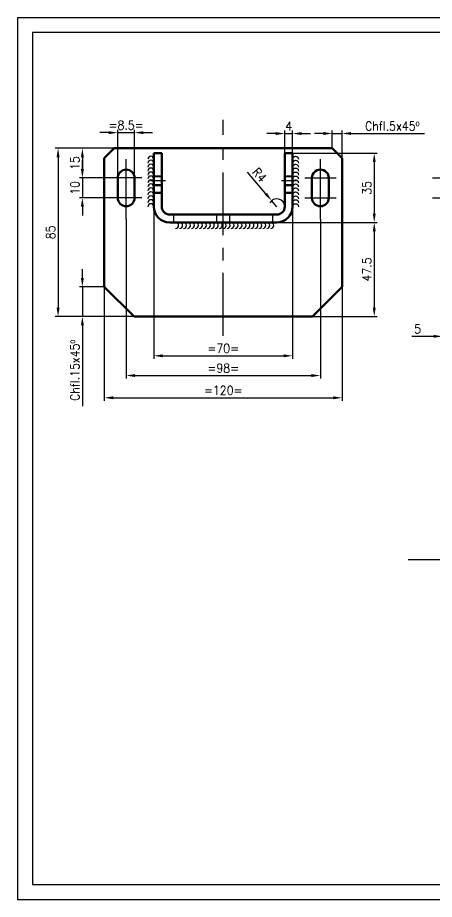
# Model space of a CAD drawing. Header units: millimetres. Extents: x 5460 to 6090, y -13904 to -13459.
# Drawn here: x 5460.1 to 5670.3, y -13904.4 to -13458.9 of the extents above; entities that cross this region are included whole.
import ezdxf
from ezdxf.enums import TextEntityAlignment as Align

# ---------------------------------------------------------------- set-up
doc = ezdxf.new("R2010")
doc.units = ezdxf.units.MM
doc.linetypes.add('ACAD_ISO02W100', pattern=[15, 12, -3])
doc.linetypes.add('CENTRO', pattern=[50.8, 31.75, -6.35, 6.35, -6.35])
doc.layers.get('0').update_dxf_attribs({"lineweight": 50})
for name, color, linetype in [('CONTORNO', 7, 'Continuous'), ('COTAS', 5, 'Continuous'), ('EJES', 1, 'CENTRO'), ('OCULTAS', 8, 'ACAD_ISO02W100')]:
    doc.layers.add(name, color=color, linetype=linetype)
doc.styles.add('ROMANS', font='romans.shx', dxfattribs={"width": 0.9})
doc.dimstyles.new('COTAS$0', dxfattribs={"dimtxt": 3, "dimasz": 3, "dimexe": 1, "dimexo": 0, "dimgap": 1, "dimtad": 1, "dimdsep": 46, "dimtxsty": 'ROMANS', "dimcen": 1, "dimclrd": 8, "dimclre": 8, "dimclrt": 256, "dimadec": 0, "dimazin": 0, "dimtfac": 1, "dimtmove": 0, "dimatfit": 1, "dimfxl": 0, "dimtolj": 1, "dimtzin": 0, "dimarcsym": 0})
doc.dimstyles.new('COTAS$4', dxfattribs={"dimtxt": 3, "dimasz": 3, "dimexe": 1, "dimexo": 0, "dimgap": 1, "dimtad": 1, "dimdsep": 46, "dimtxsty": 'ROMANS', "dimcen": 1, "dimclrd": 8, "dimclre": 8, "dimclrt": 256, "dimadec": 0, "dimazin": 0, "dimtfac": 1, "dimtmove": 0, "dimatfit": 1, "dimfxl": 0, "dimtolj": 1, "dimtzin": 0, "dimarcsym": 0})

# ---------------------------------------------------------------- blocks, each defined once
blk = doc.blocks.new('*D3')
at = {"layer": 'COTAS', "lineweight": -2}
for p, q in [((5503.8, -13594.9), (5503.8, -13652.46)), ((5623.8, -13594.9), (5623.8, -13652.46)), ((5508.3, -13650.96), (5619.3, -13650.96))]:
    blk.add_line(p, q, dxfattribs=at)
at = {"layer": 'COTAS'}
for points in [[(5508.3, -13650.21), (5508.3, -13651.71), (5503.8, -13650.96)], [(5619.3, -13650.21), (5619.3, -13651.71), (5623.8, -13650.96)]]:
    blk.add_solid(points, dxfattribs=at)
at = {"layer": 'DEFPOINTS', "color": 0}
for p in [(5503.8, -13594.9), (5623.8, -13594.9), (5623.8, -13650.96)]:
    blk.add_point(p, dxfattribs=at)
at = {"layer": 'COTAS', "insert": (5563.8, -13647.21), "char_height": 4.5, "attachment_point": 5, "style": 'ROMANS'}
blk.add_mtext('\\A1;=120=', dxfattribs=at)
blk = doc.blocks.new('*D4')
at = {"layer": 'COTAS', "lineweight": -2}
for p, q in [((5514.8, -13560.78), (5514.8, -13641.22)), ((5612.8, -13560.78), (5612.8, -13641.22)), ((5519.3, -13639.72), (5608.3, -13639.72))]:
    blk.add_line(p, q, dxfattribs=at)
at = {"layer": 'COTAS'}
for points in [[(5519.3, -13638.97), (5519.3, -13640.47), (5514.8, -13639.72)], [(5608.3, -13638.97), (5608.3, -13640.47), (5612.8, -13639.72)]]:
    blk.add_solid(points, dxfattribs=at)
at = {"layer": 'DEFPOINTS', "color": 0}
for p in [(5514.8, -13560.78), (5612.8, -13560.78), (5612.8, -13639.72)]:
    blk.add_point(p, dxfattribs=at)
at = {"layer": 'COTAS', "insert": (5563.8, -13635.97), "char_height": 4.5, "attachment_point": 5, "style": 'ROMANS'}
blk.add_mtext('\\A1;=98=', dxfattribs=at)
blk = doc.blocks.new('*D5')
at = {"layer": 'COTAS', "lineweight": -2}
for p, q in [((5508.8, -13524.9), (5491.24, -13524.9)), ((5492.74, -13529.4), (5492.74, -13535.4)), ((5506.88, -13539.9), (5491.24, -13539.9))]:
    blk.add_line(p, q, dxfattribs=at)
at = {"layer": 'COTAS'}
for points in [[(5491.99, -13529.4), (5493.49, -13529.4), (5492.74, -13524.9)], [(5491.99, -13535.4), (5493.49, -13535.4), (5492.74, -13539.9)]]:
    blk.add_solid(points, dxfattribs=at)
at = {"layer": 'DEFPOINTS', "color": 0}
for p in [(5508.8, -13524.9), (5492.74, -13539.9), (5506.88, -13539.9)]:
    blk.add_point(p, dxfattribs=at)
at = {"layer": 'COTAS', "insert": (5488.99, -13532.4), "char_height": 4.5, "attachment_point": 5, "rotation": 90, "style": 'ROMANS'}
blk.add_mtext('\\A1;15', dxfattribs=at)
blk = doc.blocks.new('*D6')
at = {"layer": 'COTAS', "lineweight": -2}
for p, q in [((5492.74, -13535.4), (5492.74, -13530.9)), ((5506.88, -13539.9), (5491.24, -13539.9)), ((5492.74, -13539.9), (5492.74, -13549.9)), ((5506.88, -13549.9), (5491.24, -13549.9)), ((5492.74, -13554.4), (5492.74, -13558.9))]:
    blk.add_line(p, q, dxfattribs=at)
at = {"layer": 'COTAS'}
for points in [[(5491.99, -13535.4), (5493.49, -13535.4), (5492.74, -13539.9)], [(5491.99, -13554.4), (5493.49, -13554.4), (5492.74, -13549.9)]]:
    blk.add_solid(points, dxfattribs=at)
at = {"layer": 'DEFPOINTS', "color": 0}
for p in [(5506.88, -13539.9), (5492.74, -13549.9), (5506.88, -13549.9)]:
    blk.add_point(p, dxfattribs=at)
at = {"layer": 'COTAS', "insert": (5488.99, -13544.9), "char_height": 4.5, "attachment_point": 5, "rotation": 90, "style": 'ROMANS'}
blk.add_mtext('\\A1;10', dxfattribs=at)
blk = doc.blocks.new('*D7')
at = {"layer": 'COTAS', "lineweight": -2}
for p, q in [((5508.8, -13524.9), (5478.99, -13524.9)), ((5480.49, -13529.4), (5480.49, -13605.4)), ((5518.8, -13609.9), (5478.99, -13609.9))]:
    blk.add_line(p, q, dxfattribs=at)
at = {"layer": 'COTAS'}
for points in [[(5479.74, -13529.4), (5481.24, -13529.4), (5480.49, -13524.9)], [(5479.74, -13605.4), (5481.24, -13605.4), (5480.49, -13609.9)]]:
    blk.add_solid(points, dxfattribs=at)
at = {"layer": 'DEFPOINTS', "color": 0}
for p in [(5508.8, -13524.9), (5480.49, -13609.9), (5518.8, -13609.9)]:
    blk.add_point(p, dxfattribs=at)
at = {"layer": 'COTAS', "insert": (5476.74, -13567.4), "char_height": 4.5, "attachment_point": 5, "rotation": 90, "style": 'ROMANS'}
blk.add_mtext('\\A1;85', dxfattribs=at)
blk = doc.blocks.new('*D8')
at = {"layer": 'COTAS', "lineweight": -2}
for p, q in [((5528.8, -13554.4), (5528.8, -13631.25)), ((5598.8, -13554.4), (5598.8, -13631.25)), ((5533.3, -13629.75), (5594.3, -13629.75))]:
    blk.add_line(p, q, dxfattribs=at)
at = {"layer": 'COTAS'}
for points in [[(5533.3, -13629), (5533.3, -13630.5), (5528.8, -13629.75)], [(5594.3, -13629), (5594.3, -13630.5), (5598.8, -13629.75)]]:
    blk.add_solid(points, dxfattribs=at)
at = {"layer": 'DEFPOINTS', "color": 0}
for p in [(5528.8, -13554.4), (5598.8, -13554.4), (5598.8, -13629.75)]:
    blk.add_point(p, dxfattribs=at)
at = {"layer": 'COTAS', "insert": (5563.8, -13626), "char_height": 4.5, "attachment_point": 5, "style": 'ROMANS'}
blk.add_mtext('\\A1;=70=', dxfattribs=at)
blk = doc.blocks.new('*D9')
at = {"layer": 'COTAS', "lineweight": -2}
for p, q in [((5594.8, -13527.4), (5594.8, -13515.95)), ((5598.8, -13527.4), (5598.8, -13515.95)), ((5590.3, -13517.45), (5585.8, -13517.45)), ((5594.8, -13517.45), (5598.8, -13517.45)), ((5603.3, -13517.45), (5607.8, -13517.45))]:
    blk.add_line(p, q, dxfattribs=at)
at = {"layer": 'COTAS'}
for points in [[(5590.3, -13516.7), (5590.3, -13518.2), (5594.8, -13517.45)], [(5603.3, -13516.7), (5603.3, -13518.2), (5598.8, -13517.45)]]:
    blk.add_solid(points, dxfattribs=at)
at = {"layer": 'DEFPOINTS', "color": 0}
for p in [(5598.8, -13517.45), (5594.8, -13527.4), (5598.8, -13527.4)]:
    blk.add_point(p, dxfattribs=at)
at = {"layer": 'COTAS', "insert": (5596.8, -13513.7), "char_height": 4.5, "attachment_point": 5, "style": 'ROMANS'}
blk.add_mtext('\\A1;4', dxfattribs=at)
blk = doc.blocks.new('*D10')
at = {"layer": 'COTAS', "lineweight": -2}
for p, q in [((5598.8, -13527.4), (5641.49, -13527.4)), ((5639.99, -13531.9), (5639.99, -13557.9)), ((5590.8, -13562.4), (5641.49, -13562.4))]:
    blk.add_line(p, q, dxfattribs=at)
at = {"layer": 'COTAS'}
for points in [[(5639.24, -13531.9), (5640.74, -13531.9), (5639.99, -13527.4)], [(5639.24, -13557.9), (5640.74, -13557.9), (5639.99, -13562.4)]]:
    blk.add_solid(points, dxfattribs=at)
at = {"layer": 'DEFPOINTS', "color": 0}
for p in [(5598.8, -13527.4), (5590.8, -13562.4), (5639.99, -13562.4)]:
    blk.add_point(p, dxfattribs=at)
at = {"layer": 'COTAS', "insert": (5636.24, -13544.9), "char_height": 4.5, "attachment_point": 5, "rotation": 90, "style": 'ROMANS'}
blk.add_mtext('\\A1;35', dxfattribs=at)
blk = doc.blocks.new('*D11')
at = {"layer": 'COTAS', "lineweight": -2}
for p, q in [((5590.8, -13562.4), (5641.49, -13562.4)), ((5639.99, -13566.9), (5639.99, -13605.4)), ((5608.8, -13609.9), (5641.49, -13609.9))]:
    blk.add_line(p, q, dxfattribs=at)
at = {"layer": 'COTAS'}
for points in [[(5639.24, -13566.9), (5640.74, -13566.9), (5639.99, -13562.4)], [(5639.24, -13605.4), (5640.74, -13605.4), (5639.99, -13609.9)]]:
    blk.add_solid(points, dxfattribs=at)
at = {"layer": 'DEFPOINTS', "color": 0}
for p in [(5590.8, -13562.4), (5608.8, -13609.9), (5639.99, -13609.9)]:
    blk.add_point(p, dxfattribs=at)
at = {"layer": 'COTAS', "insert": (5636.24, -13586.15), "char_height": 4.5, "attachment_point": 5, "rotation": 90, "style": 'ROMANS'}
blk.add_mtext('\\A1;47.5', dxfattribs=at)
blk = doc.blocks.new('*D47')
at = {"layer": 'COTAS', "lineweight": -2}
for p, q in [((5585.32, -13547.91), (5576.12, -13537.02)), ((5590.8, -13554.4), (5588.22, -13551.35))]:
    blk.add_line(p, q, dxfattribs=at)
blk.add_arc((5590.8, -13554.4), 4, 0, 151.6728, dxfattribs=at)
at = {"layer": 'COTAS'}
blk.add_solid([(5585.89, -13547.43), (5584.75, -13548.39), (5588.22, -13551.35)], dxfattribs=at)
at = {"layer": 'DEFPOINTS', "color": 0}
for p in [(5588.22, -13551.35), (5590.8, -13554.4)]:
    blk.add_point(p, dxfattribs=at)
at = {"layer": 'COTAS', "insert": (5582.13, -13538.33), "char_height": 4.5, "attachment_point": 5, "rotation": 310.1869, "style": 'ROMANS'}
blk.add_mtext('\\A1;R4', dxfattribs=at)
blk = doc.blocks.new('*D13')
at = {"layer": 'COTAS', "lineweight": -2}
for p, q in [((5618.8, -13524.9), (5618.8, -13515.92)), ((5623.8, -13529.9), (5623.8, -13515.92)), ((5614.3, -13517.42), (5609.8, -13517.42)), ((5618.8, -13517.42), (5623.8, -13517.42)), ((5628.3, -13517.42), (5665.31, -13517.42))]:
    blk.add_line(p, q, dxfattribs=at)
at = {"layer": 'COTAS'}
for points in [[(5614.3, -13516.67), (5614.3, -13518.17), (5618.8, -13517.42)], [(5628.3, -13516.67), (5628.3, -13518.17), (5623.8, -13517.42)]]:
    blk.add_solid(points, dxfattribs=at)
at = {"layer": 'DEFPOINTS', "color": 0}
for p in [(5623.8, -13517.42), (5618.8, -13524.9), (5623.8, -13529.9)]:
    blk.add_point(p, dxfattribs=at)
at = {"layer": 'COTAS', "insert": (5649.06, -13513.67), "char_height": 4.5, "attachment_point": 5, "style": 'ROMANS'}
blk.add_mtext('\\A1;Chfl.5x45º', dxfattribs=at)
blk = doc.blocks.new('*D14')
at = {"layer": 'COTAS', "lineweight": -2}
for p, q in [((5510.55, -13539.9), (5510.55, -13515.5)), ((5519.05, -13539.9), (5519.05, -13515.5)), ((5506.05, -13517), (5501.55, -13517)), ((5510.55, -13517), (5519.05, -13517)), ((5523.55, -13517), (5528.05, -13517))]:
    blk.add_line(p, q, dxfattribs=at)
at = {"layer": 'COTAS'}
for points in [[(5506.05, -13516.25), (5506.05, -13517.75), (5510.55, -13517)], [(5523.55, -13516.25), (5523.55, -13517.75), (5519.05, -13517)]]:
    blk.add_solid(points, dxfattribs=at)
at = {"layer": 'DEFPOINTS', "color": 0}
for p in [(5519.05, -13517), (5510.55, -13539.9), (5519.05, -13539.9)]:
    blk.add_point(p, dxfattribs=at)
at = {"layer": 'COTAS', "insert": (5514.8, -13513.25), "char_height": 4.5, "attachment_point": 5, "style": 'ROMANS'}
blk.add_mtext('\\A1;=8.5=', dxfattribs=at)
blk = doc.blocks.new('*D15')
at = {"layer": 'COTAS', "lineweight": -2}
for p, q in [((5492.74, -13590.4), (5492.74, -13585.9)), ((5503.8, -13594.9), (5491.24, -13594.9)), ((5492.74, -13594.9), (5492.74, -13609.9)), ((5518.8, -13609.9), (5491.24, -13609.9)), ((5492.74, -13614.4), (5492.74, -13655.27))]:
    blk.add_line(p, q, dxfattribs=at)
at = {"layer": 'COTAS'}
for points in [[(5491.99, -13590.4), (5493.49, -13590.4), (5492.74, -13594.9)], [(5491.99, -13614.4), (5493.49, -13614.4), (5492.74, -13609.9)]]:
    blk.add_solid(points, dxfattribs=at)
at = {"layer": 'DEFPOINTS', "color": 0}
for p in [(5503.8, -13594.9), (5492.74, -13609.9), (5518.8, -13609.9)]:
    blk.add_point(p, dxfattribs=at)
at = {"layer": 'COTAS', "insert": (5488.99, -13637.09), "char_height": 4.5, "attachment_point": 5, "rotation": 90, "style": 'ROMANS'}
blk.add_mtext('\\A1;Chfl.15x45º', dxfattribs=at)
blk = doc.blocks.new('*D17')
at = {"layer": 'COTAS', "lineweight": -2}
for p, q in [((5674.41, -13609.9), (5674.41, -13621.41)), ((5679.41, -13609.9), (5679.41, -13621.41)), ((5669.91, -13619.91), (5659.01, -13619.91)), ((5679.41, -13619.91), (5674.41, -13619.91)), ((5683.91, -13619.91), (5688.41, -13619.91))]:
    blk.add_line(p, q, dxfattribs=at)
at = {"layer": 'COTAS'}
for points in [[(5669.91, -13619.16), (5669.91, -13620.66), (5674.41, -13619.91)], [(5683.91, -13619.16), (5683.91, -13620.66), (5679.41, -13619.91)]]:
    blk.add_solid(points, dxfattribs=at)
at = {"layer": 'DEFPOINTS', "color": 0}
for p in [(5674.41, -13609.9), (5679.41, -13609.9), (5679.41, -13619.91)]:
    blk.add_point(p, dxfattribs=at)
at = {"layer": 'COTAS', "insert": (5661.86, -13616.16), "char_height": 4.5, "attachment_point": 5, "style": 'ROMANS'}
blk.add_mtext('\\A1;5', dxfattribs=at)
blk = doc.blocks.new('*U36')
at = {"layer": 'COTAS'}
blk.add_arc((0, -0.75), 1.5, 360, 180, dxfattribs=at)
blk = doc.blocks.new('*U37')
at = {"color": 0, "linetype": 'ByBlock', "lineweight": -2}
for p in [(0, 24), (0, 22), (0, 20), (0, 18), (0, 16), (0, 14), (0, 12), (0, 10), (0, 8), (0, 6), (0, 4), (0, 2), (0, 0)]:
    blk.add_blockref('*U36', p, dxfattribs=at)
blk = doc.blocks.new('*U38')
at = {"layer": 'COTAS'}
blk.add_arc((0, -0.75), 1.5, 360, 180, dxfattribs=at)
blk = doc.blocks.new('*U39')
at = {"color": 0, "linetype": 'ByBlock', "lineweight": -2}
for p in [(0, 48), (0, 46), (0, 44), (0, 42), (0, 40), (0, 38), (0, 36), (0, 34), (0, 32), (0, 30), (0, 28), (0, 26), (0, 24), (0, 22), (0, 20), (0, 18), (0, 16), (0, 14), (0, 12), (0, 10), (0, 8), (0, 6), (0, 4), (0, 2), (0, 0)]:
    blk.add_blockref('*U38', p, dxfattribs=at)
blk = doc.blocks.new('*U40')
at = {"layer": 'COTAS'}
blk.add_arc((0, -0.75), 1.5, 360, 180, dxfattribs=at)
blk = doc.blocks.new('*U41')
at = {"color": 0, "linetype": 'ByBlock', "lineweight": -2}
for p in [(0, 24), (0, 22), (0, 20), (0, 18), (0, 16), (0, 14), (0, 12), (0, 10), (0, 8), (0, 6), (0, 4), (0, 2), (0, 0)]:
    blk.add_blockref('*U40', p, dxfattribs=at)
blk = doc.blocks.new('A$C0B881DA3')
at = {"layer": 'CONTORNO'}
for p, q in [((0, 297), (0, 0)), ((0, 297), (420, 297)), ((5, 292), (5, 5)), ((415, 292), (5, 292)), ((5, 5), (415, 5)), ((0, 0), (420, 0))]:
    blk.add_line(p, q, dxfattribs=at)
at = {"layer": 'COTAS', "style": 'ROMANS', "width": 0.9, "flags": 8}
blk.add_attdef('NOTA', (221.15, 49.38), '', height=3, dxfattribs=at)
for tag, p in [('ACTUALIZADO', (370.49, 50.91)), ('ESCALA', (333, 35.59)), ('DIBUJADO', (333, 23.71)), ('DENOMINACION', (277.09, 11.62)), ('CODIGO', (380, 11.62))]:
    blk.add_attdef(tag, text='', height=3, dxfattribs=at).set_placement(p, align=Align.MIDDLE_CENTER)
at = {"layer": 'COTAS', "color": 5, "style": 'ROMANS', "width": 0.9, "flags": 8}
for tag, p in [('MATERIAL', (245.82, 41)), ('TRATAMIENTO', (245.82, 35)), ('PRESENTACION', (245.82, 29)), ('COLOR', (245.82, 23))]:
    blk.add_attdef(tag, text='', height=3, dxfattribs=at).set_placement(p, align=Align.MIDDLE_LEFT)

msp = doc.modelspace()

# ---------------------------------------------------------------- linework, layer by layer
at = {"color": 0}
for p, q in [((5508.804, -13524.903), (5503.804, -13529.903)), ((5618.804, -13524.903), (5508.804, -13524.903)), ((5618.804, -13524.903), (5623.804, -13529.903)), ((5528.804, -13527.403), (5528.804, -13554.403)), ((5528.804, -13527.403), (5532.804, -13527.403)), ((5532.804, -13527.403), (5532.804, -13554.403)), ((5594.804, -13527.403), (5594.804, -13554.403)), ((5598.804, -13527.403), (5594.804, -13527.403)), ((5598.804, -13527.403), (5598.804, -13554.403)), ((5503.804, -13594.903), (5503.804, -13529.903)), ((5623.804, -13594.903), (5623.804, -13529.903)), ((5510.554, -13539.903), (5510.554, -13549.903)), ((5519.054, -13549.903), (5519.054, -13539.903)), ((5608.554, -13549.903), (5608.554, -13539.903)), ((5617.054, -13539.903), (5617.054, -13549.903)), ((5532.804, -13547.403), (5528.804, -13547.403)), ((5598.804, -13547.403), (5594.804, -13547.403)), ((5590.804, -13558.403), (5536.804, -13558.403)), ((5590.804, -13562.403), (5536.804, -13562.403)), ((5518.804, -13609.903), (5503.804, -13594.903)), ((5608.804, -13609.903), (5623.804, -13594.903)), ((5608.804, -13609.903), (5518.804, -13609.903))]:
    msp.add_line(p, q, dxfattribs=at)
for centre, radius, start, end in [((5514.804, -13539.903), 4.25, 0, 180), ((5612.804, -13539.903), 4.25, 360, 180), ((5514.804, -13549.903), 4.25, 180, 0), ((5612.804, -13549.903), 4.25, 180, 360), ((5536.804, -13554.403), 8, 180, 270), ((5536.804, -13554.403), 4, 180, 270), ((5590.804, -13554.403), 4, 270, 0), ((5590.804, -13554.403), 8, 270, 0)]:
    msp.add_arc(centre, radius, start, end, dxfattribs=at)
at = {"layer": 'EJES'}
for p, q in [((5563.804, -13619.646), (5563.804, -13510.454)), ((5514.804, -13560.778), (5514.804, -13530.415)), ((5514.804, -13557.874), (5514.804, -13531.983)), ((5612.804, -13560.778), (5612.804, -13530.415)), ((5612.804, -13557.874), (5612.804, -13531.983)), ((5522.725, -13539.903), (5506.883, -13539.903)), ((5604.883, -13539.903), (5620.725, -13539.903)), ((5669.41, -13539.903), (5684.41, -13539.903)), ((5522.725, -13549.903), (5506.883, -13549.903)), ((5604.883, -13549.903), (5620.725, -13549.903)), ((5669.41, -13549.903), (5684.41, -13549.903)), ((5657.173, -13732.608), (6057.766, -13732.608))]:
    msp.add_line(p, q, dxfattribs=at)
at = {"layer": 'EJES', "color": 1, "linetype": 'CENTRO'}
for p, q in [((5534.681, -13541.4), (5527.143, -13541.4)), ((5600.681, -13541.4), (5593.143, -13541.4))]:
    msp.add_line(p, q, dxfattribs=at)
at = {"layer": 'OCULTAS'}
for p, q in [((5532.804, -13538.9), (5528.804, -13538.9)), ((5532.804, -13539.39), (5528.804, -13539.39)), ((5598.804, -13538.9), (5594.804, -13538.9)), ((5598.804, -13539.39), (5594.804, -13539.39)), ((5532.804, -13543.409), (5528.804, -13543.409)), ((5532.804, -13543.9), (5528.804, -13543.9)), ((5598.804, -13543.409), (5594.804, -13543.409)), ((5598.804, -13543.9), (5594.804, -13543.9)), ((5538.804, -13562.403), (5538.804, -13558.403)), ((5560.554, -13562.403), (5560.554, -13558.403)), ((5567.054, -13562.403), (5567.054, -13558.403)), ((5588.801, -13562.403), (5588.801, -13558.403))]:
    msp.add_line(p, q, dxfattribs=at)

# ---------------------------------------------------------------- block references
at = {"color": 2}
msp.add_blockref('*U37', (5527.304, -13553.653), dxfattribs=at)
at = {"color": 2, "xscale": -1}
msp.add_blockref('*U41', (5600.304, -13553.653), dxfattribs=at)
at = {"color": 2, "rotation": 270}
msp.add_blockref('*U39', (5540.554, -13563.903), dxfattribs=at)
at = {"layer": 'COTAS', "xscale": 1.5, "yscale": 1.5, "zscale": 1.5}
msp.add_blockref('A$C0B881DA3', (5460.097, -13904.384), dxfattribs=at)

# ---------------------------------------------------------------- dimensions: what is measured, and where the dimension line sits
at = {"layer": 'COTAS'}
dim = msp.add_linear_dim(base=(5519.054, -13516.999), p1=(5510.554, -13539.903), p2=(5519.054, -13539.903), text='=<>=', dimstyle='COTAS$0', override={"dimscale": 1.5, "dimclrd": 256, "dimclre": 256, "dimadec": 2, "dimazin": 2, "dimatfit": 0}, dxfattribs=at)
dim.commit()
dim.dimension.update_dxf_attribs({"geometry": '*D14', "text_midpoint": (5514.804, -13516.999), "dimtype": 128})
for base, p1, p2, picture, middle in [((5598.804, -13517.448), (5594.804, -13527.403), (5598.804, -13527.403), '*D9', (5596.804, -13517.448)), ((5679.41, -13619.907), (5674.41, -13609.903), (5679.41, -13609.903), '*D17', (5661.861, -13619.907))]:
    dim = msp.add_linear_dim(base=base, p1=p1, p2=p2, dimstyle='COTAS$0', override={"dimscale": 1.5, "dimclrd": 256, "dimclre": 256, "dimadec": 2, "dimazin": 2, "dimatfit": 0}, dxfattribs=at)
    dim.commit()
    dim.dimension.update_dxf_attribs({"geometry": picture, "text_midpoint": middle, "dimtype": 128})
for base, p1, p2, text, picture, middle in [((5623.804, -13517.42), (5618.804, -13524.903), (5623.804, -13529.903), 'Chfl.<>x45º', '*D13', (5649.057, -13513.67)), ((5598.804, -13629.748), (5528.804, -13554.403), (5598.804, -13554.403), '=<>=', '*D8', (5563.804, -13625.998)), ((5612.804, -13639.719), (5514.804, -13560.778), (5612.804, -13560.778), '=<>=', '*D4', (5563.804, -13635.969)), ((5623.804, -13650.963), (5503.804, -13594.903), (5623.804, -13594.903), '=<>=', '*D3', (5563.804, -13647.213))]:
    dim = msp.add_linear_dim(base=base, p1=p1, p2=p2, text=text, dimstyle='COTAS$0', override={"dimscale": 1.5, "dimclrd": 256, "dimclre": 256, "dimadec": 2, "dimazin": 2, "dimatfit": 0}, dxfattribs=at)
    dim.commit()
    dim.dimension.update_dxf_attribs({"geometry": picture, "text_midpoint": middle})
for base, p1, p2, picture, middle in [((5480.488, -13609.903), (5508.804, -13524.903), (5518.804, -13609.903), '*D7', (5476.738, -13567.403)), ((5492.742, -13539.903), (5508.804, -13524.903), (5506.883, -13539.903), '*D5', (5488.992, -13532.403)), ((5639.991, -13562.403), (5598.804, -13527.403), (5590.804, -13562.403), '*D10', (5636.241, -13544.903)), ((5639.991, -13609.903), (5590.804, -13562.403), (5608.804, -13609.903), '*D11', (5636.241, -13586.153))]:
    dim = msp.add_linear_dim(base=base, p1=p1, p2=p2, angle=90, dimstyle='COTAS$0', override={"dimscale": 1.5, "dimclrd": 256, "dimclre": 256, "dimadec": 2, "dimazin": 2, "dimatfit": 0}, dxfattribs=at)
    dim.commit()
    dim.dimension.update_dxf_attribs({"geometry": picture, "text_midpoint": middle})
dim = msp.add_linear_dim(base=(5492.742, -13549.903), p1=(5506.883, -13539.903), p2=(5506.883, -13549.903), angle=90, dimstyle='COTAS$0', override={"dimscale": 1.5, "dimclrd": 256, "dimclre": 256, "dimadec": 2, "dimazin": 2, "dimatfit": 0}, dxfattribs=at)
dim.commit()
dim.dimension.update_dxf_attribs({"geometry": '*D6', "text_midpoint": (5492.742, -13544.903), "dimtype": 128})
dim = msp.add_radius_dim(center=(5590.804, -13554.403), mpoint=(5588.223, -13551.348), dimstyle='COTAS$4', override={"dimscale": 1.5, "dimclrd": 256, "dimclre": 256, "dimadec": 2, "dimazin": 2, "dimatfit": 0}, dxfattribs=at)
dim.commit()
dim.dimension.update_dxf_attribs({"geometry": '*D47', "text_midpoint": (5579.269, -13540.748), "dimtype": 164})
dim = msp.add_linear_dim(base=(5492.742, -13609.903), p1=(5503.804, -13594.903), p2=(5518.804, -13609.903), angle=90, text='Chfl.<>x45º', dimstyle='COTAS$0', override={"dimscale": 1.5, "dimclrd": 256, "dimclre": 256, "dimadec": 2, "dimazin": 2, "dimatfit": 0}, dxfattribs=at)
dim.commit()
dim.dimension.update_dxf_attribs({"geometry": '*D15', "text_midpoint": (5488.992, -13637.086)})

doc.saveas('drawing.dxf')
